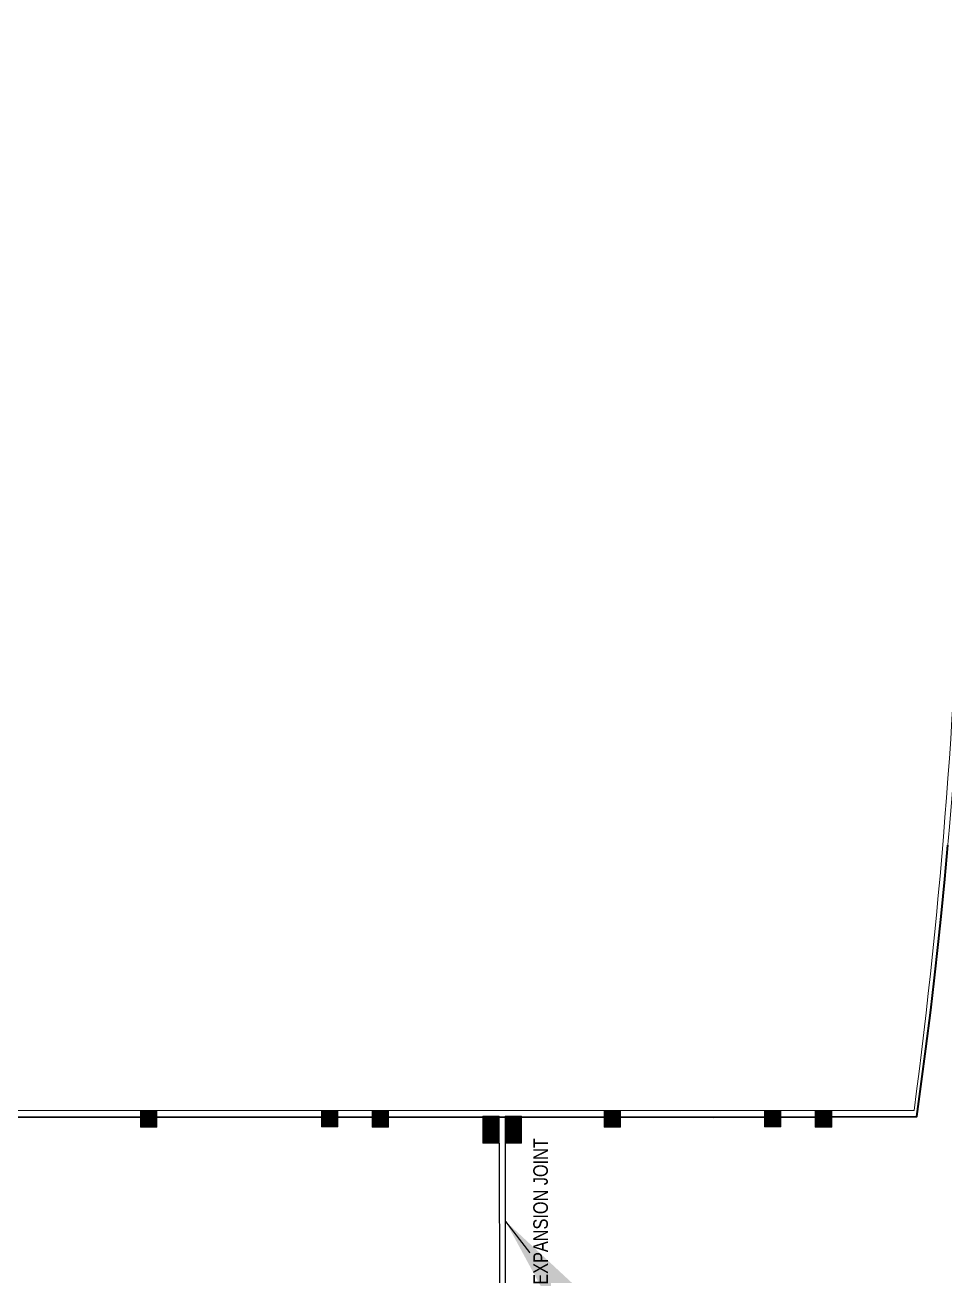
# Model space of a CAD drawing. Header units: metres. Extents: x 43 to 977, y 102 to 459.
# Drawn here: x 704.14 to 716.98, y 156.79 to 174.24 of the extents above; entities that cross this region are included whole.
import ezdxf

# ---------------------------------------------------------------- set-up
doc = ezdxf.new("R2010")
doc.units = ezdxf.units.M
doc.header["$MEASUREMENT"] = 0
doc.linetypes.add('HIDDEN', pattern=[0.375, 0.25, -0.125])
for name, color, linetype, lineweight in [('BLK_1_FLR_2_BLT_UP_AREA_DEDUCT_EXISTING', 4, 'Continuous', 35), ('Column', 1, 'Continuous', 0), ('HAT', 1, 'Continuous', 0), ('hatch', 7, 'Continuous', 0), ('main wall', 150, 'Continuous', 0), ('RTEXT', 4, 'Continuous', 0), ('Staircase', 140, 'Continuous', 0), ('WALL', 7, 'Continuous', 0)]:
    doc.layers.add(name, color=color, linetype=linetype, lineweight=lineweight)
doc.styles.add('ARIAL NARROW', font='')
doc.styles.add('RTEXT', font='arial.ttf', dxfattribs={"width": 0.8, "height": 8})
doc.styles.get('ARIAL NARROW').set_extended_font_data('Lydian BT')
doc.dimstyles.new('Copy(2) of S-2', dxfattribs={"dimtxt": 10.5, "dimasz": 8, "dimexe": 2, "dimexo": 50, "dimgap": 5, "dimtad": 0, "dimtoh": 1, "dimdec": 1, "dimzin": 0, "dimdsep": 46, "dimlunit": 4, "dimtxsty": 'ARIAL NARROW', "dimcen": 0.09, "dimdle": 3, "dimse1": 1, "dimse2": 1, "dimclrd": 7, "dimclre": 13, "dimclrt": 7, "dimadec": 0, "dimazin": 0, "dimtfac": 1, "dimtdec": 1, "dimtofl": 0, "dimtmove": 0, "dimatfit": 3, "dimfxl": 0, "dimtolj": 1, "dimtzin": 0, "dimlwd": 13, "dimarcsym": 0})

msp = doc.modelspace()

# ---------------------------------------------------------------- hatches: boundary and pattern name
at = {"layer": 'hatch'}
h = msp.add_hatch(dxfattribs=at)
h.set_pattern_fill('ANSI31', color=256, scale=0.025396, style=0)
h.set_pattern_definition([(45, (-4733.3451795, 1824.4608656), (-0.0022447263868, 0.0022447263868), [])])
h.paths.add_polyline_path([(705.98084, 159.10016), (705.75227, 159.10016), (705.75227, 158.87159), (705.98084, 158.87159)])
h = msp.add_hatch(dxfattribs=at)
h.set_pattern_fill('ANSI31', color=256, scale=0.025396, style=0)
h.set_pattern_definition([(45, (-4730.8218122, 1824.462467), (-0.0022447263868, 0.0022447263868), [])])
h.paths.add_polyline_path([(708.5042, 159.10176), (708.27564, 159.10176), (708.27564, 158.8732), (708.5042, 158.8732)])
h = msp.add_hatch(dxfattribs=at)
h.set_pattern_fill('ANSI31', color=256, scale=0.025396, style=0)
h.set_pattern_definition([(45, (-4730.1113114, 1824.4608656), (-0.0022447263868, 0.0022447263868), [])])
h.paths.add_polyline_path([(709.2147, 159.10016), (708.98614, 159.10016), (708.98614, 158.87159), (709.2147, 158.87159)])
h = msp.add_hatch(dxfattribs=at)
h.set_pattern_fill('ANSI31', color=256, scale=0.025396, style=0)
h.set_pattern_definition([(45, (-4728.5674986, 1824.3862785), (-0.0022447263868, 0.0022447263868), [])])
h.paths.add_polyline_path([(710.75852, 159.02557), (710.52995, 159.02557), (710.52995, 158.64463), (710.75852, 158.64463)])
h = msp.add_hatch(dxfattribs=at)
h.set_pattern_fill('ANSI31', color=256, scale=0.025396, style=0)
h.set_pattern_definition([(45, (-4728.2585763, 1824.3862785), (-0.0022447263868, 0.0022447263868), [])])
h.paths.add_polyline_path([(711.06744, 159.02557), (710.83887, 159.02557), (710.83887, 158.64463), (711.06744, 158.64463)])
h = msp.add_hatch(dxfattribs=at)
h.set_pattern_fill('ANSI31', color=256, scale=0.025396, style=0)
h.set_pattern_definition([(45, (-4726.8774432, 1824.4608656), (-0.0022447263868, 0.0022447263868), [])])
h.paths.add_polyline_path([(712.44857, 159.10016), (712.22001, 159.10016), (712.22001, 158.87159), (712.44857, 158.87159)])
h = msp.add_hatch(dxfattribs=at)
h.set_pattern_fill('ANSI31', color=256, scale=0.025396, style=0)
h.set_pattern_definition([(45, (-4724.639383, 1824.462467), (-0.0022447263868, 0.0022447263868), [])])
h.paths.add_polyline_path([(714.68663, 159.10176), (714.45807, 159.10176), (714.45807, 158.8732), (714.68663, 158.8732)])
h = msp.add_hatch(dxfattribs=at)
h.set_pattern_fill('ANSI31', color=256, scale=0.025396, style=0)
h.set_pattern_definition([(45, (-4723.928882, 1824.4608656), (-0.0022447263868, 0.0022447263868), [])])
h.paths.add_polyline_path([(715.39713, 159.10016), (715.16857, 159.10016), (715.16857, 158.87159), (715.39713, 158.87159)])

# ---------------------------------------------------------------- linework, layer by layer
at = {"layer": 'BLK_1_FLR_2_BLT_UP_AREA_DEDUCT_EXISTING', "color": 26, "lineweight": 35}
msp.add_lwpolyline([(668.55031, 159.02023), (713.7498, 159.00736), (716.58362, 159.01863), (716.65126, 159.50782), (716.71116, 159.96324), (716.77828, 160.50253), (716.8262, 160.90945), (716.88734, 161.4603), (716.92873, 161.8571), (716.97514, 162.3297), (717.01873, 162.80602)], dxfattribs=at)
at = {"layer": 'Column'}
for points in [[(705.75227, 159.10016), (705.98084, 159.10016), (705.98084, 158.87159), (705.75227, 158.87159)], [(708.27564, 159.10176), (708.5042, 159.10176), (708.5042, 158.8732), (708.27564, 158.8732)], [(708.98614, 159.10016), (709.2147, 159.10016), (709.2147, 158.87159), (708.98614, 158.87159)], [(710.52995, 159.02557), (710.75852, 159.02557), (710.75852, 158.64463), (710.52995, 158.64463)], [(710.83887, 159.02557), (711.06744, 159.02557), (711.06744, 158.64463), (710.83887, 158.64463)], [(712.22001, 159.10016), (712.44857, 159.10016), (712.44857, 158.87159), (712.22001, 158.87159)], [(714.45807, 159.10176), (714.68663, 159.10176), (714.68663, 158.8732), (714.45807, 158.8732)], [(715.16857, 159.10016), (715.39713, 159.10016), (715.39713, 158.87159), (715.16857, 158.87159)]]:
    msp.add_lwpolyline(points, close=True, dxfattribs=at)
at = {"layer": 'main wall', "linetype": 'HIDDEN', "lineweight": -3, "ltscale": 50}
for p, q in [((710.75861, 158.64732), (710.76951, 143.78786)), ((710.83887, 158.64732), (710.83887, 143.78786))]:
    msp.add_line(p, q, dxfattribs=at)
at = {"layer": 'Staircase'}
msp.add_line((668.53877, 159.10176), (716.5474, 159.10176), dxfattribs=at)
msp.add_arc((635.84555, 169.66514), 81.39025, 352.5427276, 4.8946026, dxfattribs=at)
at = {"layer": 'WALL'}
for p, q in [((710.84054, 158.79701), (710.84054, 159.02557)), ((710.84263, 158.79493), (710.84263, 159.0235)), ((710.8447, 158.79701), (710.8447, 159.02557))]:
    msp.add_line(p, q, dxfattribs=at)
at = {"layer": 'WALL', "color": 7}
msp.add_lwpolyline([(699.24823, 207.87336), (699.24823, 212.91923), (702.49948, 212.91924, -0.20084578), (716.58357, 159.02397), (716.58357, 159.02397), (716.58357, 159.02397), (713.74974, 159.01271), (668.55026, 159.02557, -0.20299324), (682.47834, 212.91924), (685.53096, 212.91924), (685.53096, 207.89157), (699.24823, 207.87336), (699.24823, 212.91923), (702.49948, 212.91924)], format="xyb", dxfattribs=at)

# ---------------------------------------------------------------- texts
at = {"layer": 'RTEXT', "style": 'RTEXT', "width": 0.8}
msp.add_text('EXPANSION JOINT', height=0.2031694, rotation=90, dxfattribs=at).set_placement((711.43599, 156.67261))

# ---------------------------------------------------------------- leaders
at = {"layer": 'HAT', "color": 5, "linetype": 'Continuous', "lineweight": -3}
for points in [[(710.84937, 157.55028), (711.18486, 157.11781)], [(710.85145, 157.55236), (711.18694, 157.11988)]]:
    msp.add_leader(points, dimstyle='Copy(2) of S-2', override={"dimgap": 5, "dimtad": 0}, dxfattribs=at)

doc.saveas('drawing.dxf')
